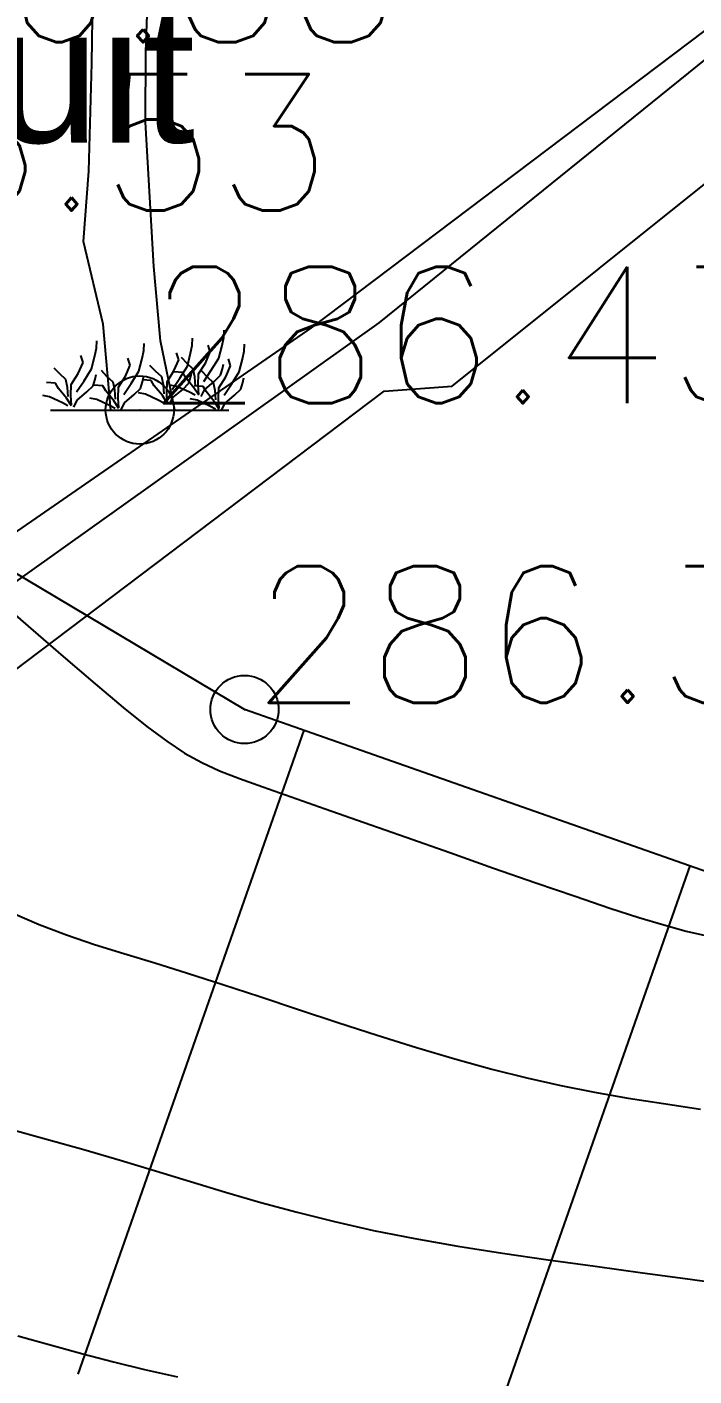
# Model space of a CAD drawing. Header units: millimetres. Extents: x 524954 to 526204, y 9523489 to 9524010.
# Drawn here: x 525934.92 to 525939.81, y 9523704.6 to 9523714.49 of the extents above; entities that cross this region are included whole.
import ezdxf

# ---------------------------------------------------------------- set-up
doc = ezdxf.new("R2010")
doc.units = ezdxf.units.MM
doc.header["$PDMODE"] = 32
doc.header["$PDSIZE"] = 0.5
doc.linetypes.add('ACAD_ISO12W100', pattern=[21, 12, -3, 0, -3, 0, -3])
doc.linetypes.add('CACHE2', pattern=[4.7625, 3.175, -1.5875])
for name, color, linetype in [('Arbre', 34, 'ACAD_ISO12W100'), ('CN_01_00', 3, 'Continuous'), ('CN_02_00', 4, 'Continuous'), ('CN_05_00', 6, 'Continuous'), ('Haut_Talus', 30, 'Continuous'), ('PLUME_1', 7, 'Continuous'), ('PLUME_3', 4, 'Continuous'), ('Talus', 2, 'Continuous'), ('TopoAlt', 3, 'Continuous'), ('TOPOJIS', 7, 'Continuous'), ('Toponomie', 7, 'CACHE2')]:
    doc.layers.add(name, color=color, linetype=linetype)
doc.styles.add('Simplex 1.0', font='Simplex.shx', dxfattribs={"width": 0.99, "height": 1})
doc.styles.get("Standard").update_dxf_attribs({"font": 'arial.ttf'})

# ---------------------------------------------------------------- blocks, each defined once
blk = doc.blocks.new('TCPOINT M')
at = {"color": 0}
blk.add_point((0, 0), dxfattribs=at)
at = {"layer": 'TopoAlt', "style": 'Simplex 1.0', "width": 0.99}
blk.add_attdef('ALT', (0.15, 0.15), '', height=1, dxfattribs=at)
blk = doc.blocks.new('v088')
at = {"linetype": 'Continuous'}
for p, q in [((0.0445, 2.6247), (0.064, 3.1786)), ((-0.3518, 2.5418), (-0.3436, 3.0457)), ((0.0429, 2.1085), (0.0445, 2.6247)), ((-0.3726, 1.7516), (-0.3518, 2.5418)), ((0.1022, 1.0525), (0.0429, 2.1085)), ((-0.4115, 1.2346), (-0.3726, 1.7516)), ((-0.2683, 0.6281), (-0.4115, 1.2346)), ((0.151, 0.5063), (0.1022, 1.0525)), ((-0.2127, 0), (-0.2683, 0.6281)), ((0.2565, 0), (0.151, 0.5063)), ((-0.6539, 0), (0.6539, 0))]:
    blk.add_line(p, q, dxfattribs=at)
at = {"color": 3, "linetype": 'Continuous'}
for p, q in [((-0.3173, 0.4544), (-0.3149, 0.5073)), ((0.3847, 0.4736), (0.3871, 0.5265)), ((0.6034, 0.4736), (0.6155, 0.5313)), ((0.6155, 0.5313), (0.6179, 0.5842)), ((-0.4159, 0.3486), (-0.4327, 0.3991)), ((-0.3534, 0.3029), (-0.3294, 0.3967)), ((-0.3294, 0.3967), (-0.3173, 0.4544)), ((0.0168, 0.3774), (0.0288, 0.4351)), ((0.0288, 0.4351), (0.0313, 0.488)), ((0.2861, 0.3678), (0.2693, 0.4183)), ((0.3486, 0.3221), (0.3726, 0.4159)), ((0.3726, 0.4159), (0.3847, 0.4736)), ((0.4808, 0.3438), (0.5169, 0.4255)), ((0.5169, 0.4255), (0.5001, 0.476)), ((0.5794, 0.3798), (0.6034, 0.4736)), ((0.7525, 0.3726), (0.7645, 0.4303)), ((0.7645, 0.4303), (0.7669, 0.4832)), ((-0.5866, 0.2645), (-0.6275, 0.3077)), ((-0.452, 0.2669), (-0.4159, 0.3486)), ((-0.4087, 0.214), (-0.3534, 0.3029)), ((-0.1058, 0.2476), (-0.0697, 0.3294)), ((-0.0697, 0.3294), (-0.0865, 0.3798)), ((-0.0072, 0.2837), (0.0168, 0.3774)), ((0.1154, 0.2837), (0.0745, 0.327)), ((0.25, 0.2861), (0.2861, 0.3678)), ((0.2933, 0.2332), (0.3486, 0.3221)), ((0.3462, 0.3414), (0.3053, 0.3847)), ((0.3919, 0.3005), (0.3462, 0.3414)), ((0.4039, 0.2428), (0.3919, 0.3005)), ((0.4303, 0.2645), (0.4808, 0.3438)), ((0.5241, 0.2909), (0.5794, 0.3798)), ((0.5914, 0.2548), (0.6058, 0.3029)), ((0.6058, 0.3029), (0.6131, 0.3366)), ((0.6299, 0.2428), (0.6659, 0.3246)), ((0.6659, 0.3246), (0.6491, 0.375)), ((0.7285, 0.2789), (0.7525, 0.3726)), ((-0.6179, 0.1971), (-0.6828, 0.2019)), ((-0.5409, 0.2236), (-0.5866, 0.2645)), ((-0.5289, 0.1659), (-0.5409, 0.2236)), ((-0.5025, 0.1875), (-0.452, 0.2669)), ((-0.464, 0.1322), (-0.4087, 0.214)), ((-0.3414, 0.1779), (-0.327, 0.226)), ((-0.327, 0.226), (-0.3197, 0.2596)), ((-0.2404, 0.2452), (-0.2813, 0.2885)), ((-0.1947, 0.2043), (-0.2404, 0.2452)), ((-0.1827, 0.1467), (-0.1947, 0.2043)), ((-0.1563, 0.1683), (-0.1058, 0.2476)), ((-0.0625, 0.1947), (-0.0072, 0.2837)), ((0.0048, 0.1587), (0.0192, 0.2068)), ((0.0192, 0.2068), (0.0264, 0.2404)), ((0.0841, 0.2164), (0.0192, 0.2212)), ((0.1058, 0.1779), (0.0841, 0.2164)), ((0.1611, 0.2428), (0.1154, 0.2837)), ((0.1731, 0.1851), (0.1611, 0.2428)), ((0.1971, 0.125), (0.1995, 0.2068)), ((0.1995, 0.2068), (0.25, 0.2861)), ((0.238, 0.1515), (0.2933, 0.2332)), ((0.3149, 0.2741), (0.25, 0.2789)), ((0.3366, 0.2356), (0.3149, 0.2741)), ((0.3967, 0.1635), (0.3366, 0.2356)), ((0.3606, 0.1971), (0.375, 0.2452)), ((0.375, 0.2452), (0.3823, 0.2789)), ((0.4087, 0.1755), (0.4039, 0.2428)), ((0.4279, 0.1827), (0.4303, 0.2645)), ((0.4953, 0.2404), (0.4544, 0.2837)), ((0.4688, 0.2092), (0.5241, 0.2909)), ((0.4736, 0.1491), (0.5457, 0.2092)), ((0.5409, 0.1995), (0.4953, 0.2404)), ((0.5529, 0.1418), (0.5409, 0.1995)), ((0.5457, 0.2092), (0.5914, 0.2548)), ((0.5794, 0.1635), (0.6299, 0.2428)), ((0.6732, 0.1899), (0.7285, 0.2789)), ((0.7405, 0.1539), (0.7549, 0.2019)), ((0.7549, 0.2019), (0.7621, 0.2356)), ((-0.6611, 0.0962), (-0.7116, 0.1058)), ((-0.5962, 0.1587), (-0.6179, 0.1971)), ((-0.5361, 0.0865), (-0.5962, 0.1587)), ((-0.5241, 0.0986), (-0.5289, 0.1659)), ((-0.5049, 0.1058), (-0.5025, 0.1875)), ((-0.5001, 0.0361), (-0.5049, 0.1058)), ((-0.4592, 0.0721), (-0.3871, 0.1322)), ((-0.3871, 0.1322), (-0.3414, 0.1779)), ((-0.2717, 0.1779), (-0.3366, 0.1827)), ((-0.25, 0.1394), (-0.2717, 0.1779)), ((-0.1899, 0.0673), (-0.25, 0.1394)), ((-0.1779, 0.0793), (-0.1827, 0.1467)), ((-0.1587, 0.0865), (-0.1563, 0.1683)), ((-0.1178, 0.113), (-0.0625, 0.1947)), ((-0.113, 0.0529), (-0.0409, 0.113)), ((-0.0409, 0.113), (0.0048, 0.1587)), ((0.0409, 0.1154), (-0.0096, 0.125)), ((0.1346, 0.0721), (0.0409, 0.1154)), ((0.1659, 0.1058), (0.1058, 0.1779)), ((0.2019, 0.0505), (0.1659, 0.1058)), ((0.1779, 0.1178), (0.1731, 0.1851)), ((0.2019, 0.0553), (0.1971, 0.125)), ((0.2717, 0.1731), (0.2212, 0.1827)), ((0.2428, 0.0914), (0.3149, 0.1515)), ((0.3654, 0.1298), (0.2717, 0.1731)), ((0.3149, 0.1515), (0.3606, 0.1971)), ((0.4063, 0.1082), (0.3654, 0.1298)), ((0.4327, 0.1082), (0.3967, 0.1635)), ((0.464, 0.1731), (0.3991, 0.1779)), ((0.4327, 0.113), (0.4279, 0.1827)), ((0.4496, 0.0986), (0.4736, 0.1491)), ((0.4856, 0.1346), (0.464, 0.1731)), ((0.5457, 0.0625), (0.4856, 0.1346)), ((0.5578, 0.0745), (0.5529, 0.1418)), ((0.577, 0.0817), (0.5794, 0.1635)), ((0.6179, 0.1082), (0.6732, 0.1899)), ((0.6227, 0.0481), (0.6948, 0.1082)), ((0.6948, 0.1082), (0.7405, 0.1539)), ((-0.5674, 0.0529), (-0.6611, 0.0962)), ((-0.5265, 0.0313), (-0.5674, 0.0529)), ((-0.5001, 0.0313), (-0.5361, 0.0865)), ((-0.4832, 0.0216), (-0.4592, 0.0721)), ((-0.3149, 0.0769), (-0.3654, 0.0865)), ((-0.2212, 0.0337), (-0.3149, 0.0769)), ((-0.1803, 0.012), (-0.2212, 0.0337)), ((-0.1539, 0.012), (-0.1899, 0.0673)), ((-0.1539, 0.0168), (-0.1587, 0.0865)), ((-0.137, 0.0024), (-0.113, 0.0529)), ((0.1755, 0.0505), (0.1346, 0.0721)), ((0.2188, 0.0409), (0.2428, 0.0914)), ((0.4207, 0.0721), (0.3702, 0.0817)), ((0.5145, 0.0288), (0.4207, 0.0721)), ((0.5554, 0.0072), (0.5145, 0.0288)), ((0.5818, 0.0072), (0.5457, 0.0625)), ((0.5818, 0.012), (0.577, 0.0817)), ((0.5986, -0.0024), (0.6227, 0.0481))]:
    blk.add_line(p, q, dxfattribs=at)

msp = doc.modelspace()

# ---------------------------------------------------------------- linework, layer by layer
at = {"layer": 'CN_01_00', "elevation": 283, "flags": 128}
msp.add_lwpolyline([(525934.8489, 9523704.8988), (525935.0956, 9523704.8313), (525935.3255, 9523704.7683), (525935.5493, 9523704.709), (525935.7773, 9523704.6524), (525936.0201, 9523704.5976)], dxfattribs=at)
at = {"layer": 'CN_02_00', "flags": 128}
for points, elevation in [([(525934.6559, 9523710.3318), (525934.9254, 9523710.0991), (525935.1812, 9523709.8781), (525935.4158, 9523709.6771), (525935.6216, 9523709.5043), (525935.794, 9523709.3655), (525935.9405, 9523709.2564), (525936.0714, 9523709.1703), (525936.1969, 9523709.1005), (525936.3274, 9523709.0403), (525936.4732, 9523708.9829), (525936.6446, 9523708.9216), (525936.852, 9523708.8497), (525937.102, 9523708.7623), (525937.3869, 9523708.662), (525937.6951, 9523708.5531), (525938.0154, 9523708.44), (525938.3363, 9523708.3273), (525938.6464, 9523708.2191), (525938.9342, 9523708.12), (525939.1883, 9523708.0344), (525939.4016, 9523707.9652), (525939.5838, 9523707.9102), (525939.7487, 9523707.8656), (525939.9103, 9523707.8278)], 286), ([(525934.7793, 9523706.4174), (525935.0597, 9523706.3411), (525935.3341, 9523706.2645), (525935.5999, 9523706.1867), (525935.8593, 9523706.1082), (525936.1154, 9523706.0299), (525936.3713, 9523705.9527), (525936.6303, 9523705.8773), (525936.8955, 9523705.8048), (525937.1701, 9523705.7358), (525937.4572, 9523705.6714), (525937.7592, 9523705.6119), (525938.0746, 9523705.5569), (525938.4014, 9523705.5052), (525938.7372, 9523705.4561), (525939.0798, 9523705.4085), (525939.4269, 9523705.3614), (525939.7764, 9523705.314), (525940.126, 9523705.2652)], 284)]:
    msp.add_lwpolyline(points, dxfattribs=dict(at, elevation=elevation))
at = {"layer": 'CN_05_00', "elevation": 285, "flags": 128}
msp.add_lwpolyline([(525934.8068, 9523707.9994), (525935.0056, 9523707.9131), (525935.2063, 9523707.8371), (525935.4121, 9523707.7674), (525935.6263, 9523707.7002), (525935.8522, 9523707.6314), (525936.093, 9523707.5571), (525936.351, 9523707.4745), (525936.6231, 9523707.3851), (525936.9053, 9523707.2915), (525937.1934, 9523707.1964), (525937.4833, 9523707.1023), (525937.7709, 9523707.0119), (525938.0521, 9523706.9279), (525938.3228, 9523706.8529), (525938.5804, 9523706.7886), (525938.8292, 9523706.7336), (525939.075, 9523706.6854), (525939.3237, 9523706.6419), (525939.5812, 9523706.6007), (525939.8531, 9523706.5593)], dxfattribs=at)
at = {"layer": 'Haut_Talus', "flags": 128}
msp.add_lwpolyline([(525967.0779, 9523715.3934), (525957.1922, 9523708.2532), (525951.5074, 9523706.5584), (525940.0856, 9523708.2342), (525936.5106, 9523709.4892), (525930.2165, 9523713.2371), (525920.6498, 9523712.5186), (525913.7171, 9523714.7465), (525902.9832, 9523716.877), (525892.0351, 9523719.5533), (525886.2049, 9523722.8157), (525884.4581, 9523724.1496), (525882.759, 9523726.1852), (525872.1538, 9523732.0709)], dxfattribs=at)
at = {"layer": 'PLUME_1'}
msp.add_lwpolyline([(525458.4726, 9523640.2581), (525480.3887, 9523635.3405), (525499.5931, 9523633.233), (525627.7485, 9523622.0329), (525657.4251, 9523620.6897), (525687.4547, 9523621.3777), (525717.3751, 9523623.5616), (525747.1135, 9523628.239), (525776.244, 9523634.3759), (525805.1925, 9523643.0063), (525833.5332, 9523653.0962), (525860.7309, 9523665.108), (525887.2843, 9523679.0782), (525913.1935, 9523695.0066), (525937.4975, 9523712.3218), (525960.6949, 9523731.0603), (525982.7493, 9523751.7207), (526003.235, 9523773.2692), (526022.079, 9523796.7032), (526039.8529, 9523821.0618), (526045.291, 9523828.9786), (526068.1754, 9523865.7422)], dxfattribs=at)
at = {"layer": 'PLUME_3'}
for points in [[(525960.1598, 9523731.5226), (525952.6178, 9523724.9561), (525945.0394, 9523718.8883), (525945.0758, 9523718.3896), (525936.9988, 9523712.2855), (525928.8853, 9523706.6799), (525920.8083, 9523700.5757), (525920.8083, 9523700.5757), (525912.6948, 9523694.9702), (525904.0463, 9523689.827), (525895.8965, 9523684.7201), (525895.3978, 9523684.6837), (525886.7493, 9523679.5404), (525878.0643, 9523674.8959)], [(525878.6358, 9523673.9349), (525887.3207, 9523678.5795), (525887.8194, 9523678.6159), (525895.9693, 9523683.7228), (525904.6178, 9523688.866), (525913.2299, 9523694.5079), (525913.2299, 9523694.5079), (525921.3434, 9523700.1135), (525929.4568, 9523705.719), (525937.5339, 9523711.8232), (525938.0325, 9523711.8596), (525945.6109, 9523717.9274), (525953.1893, 9523723.9952), (525960.7313, 9523730.5616)]]:
    msp.add_lwpolyline(points, dxfattribs=at)
at = {"layer": 'Talus'}
for p, q in [((525936.9443, 9523709.3369), (525935.2881, 9523704.6192)), ((525939.775, 9523708.3432), (525938.1188, 9523703.6255))]:
    msp.add_line(p, q, dxfattribs=at)

# ---------------------------------------------------------------- block references
at = {"layer": 'Arbre'}
msp.add_blockref('v088', (525935.743, 9523711.684), dxfattribs=at)
at = {"layer": 'TOPOJIS'}
ref = msp.add_blockref('TCPOINT M', (525932.9589, 9523714.3286, 286.53), dxfattribs=at)
ref.add_attrib('ALT', '286.53', (525933.0089, 9523714.3786, 286.53), dxfattribs={"layer": 'TopoAlt', "height": 1, "style": 'Simplex 1.0', "width": 0.99})
ref = msp.add_blockref('TCPOINT M', (525932.4345, 9523713.096, 286.53), dxfattribs=at)
ref.add_attrib('ALT', '286.53', (525932.4845, 9523713.146, 286.53), dxfattribs={"layer": 'TopoAlt', "height": 1, "style": 'Simplex 1.0', "width": 0.99})
ref = msp.add_blockref('TCPOINT M', (525935.7428, 9523711.6841, 286.43), dxfattribs=at)
ref.add_attrib('ALT', '286.43', (525935.7928, 9523711.7341, 286.43), dxfattribs={"layer": 'TopoAlt', "height": 1, "style": 'Simplex 1.0', "width": 0.99})
ref = msp.add_blockref('TCPOINT M', (525936.5106, 9523709.4892, 286.33), dxfattribs=at)
ref.add_attrib('ALT', '286.33', (525936.5606, 9523709.5392, 286.33), dxfattribs={"layer": 'TopoAlt', "height": 1, "style": 'Simplex 1.0', "width": 0.99})

# ---------------------------------------------------------------- texts
at = {"layer": 'Toponomie', "insert": (525913.603, 9523714.6437), "char_height": 1, "width": 42.682977, "attachment_point": 1}
msp.add_mtext('\\pxqc;Puit', dxfattribs=at)

doc.saveas('drawing.dxf')
